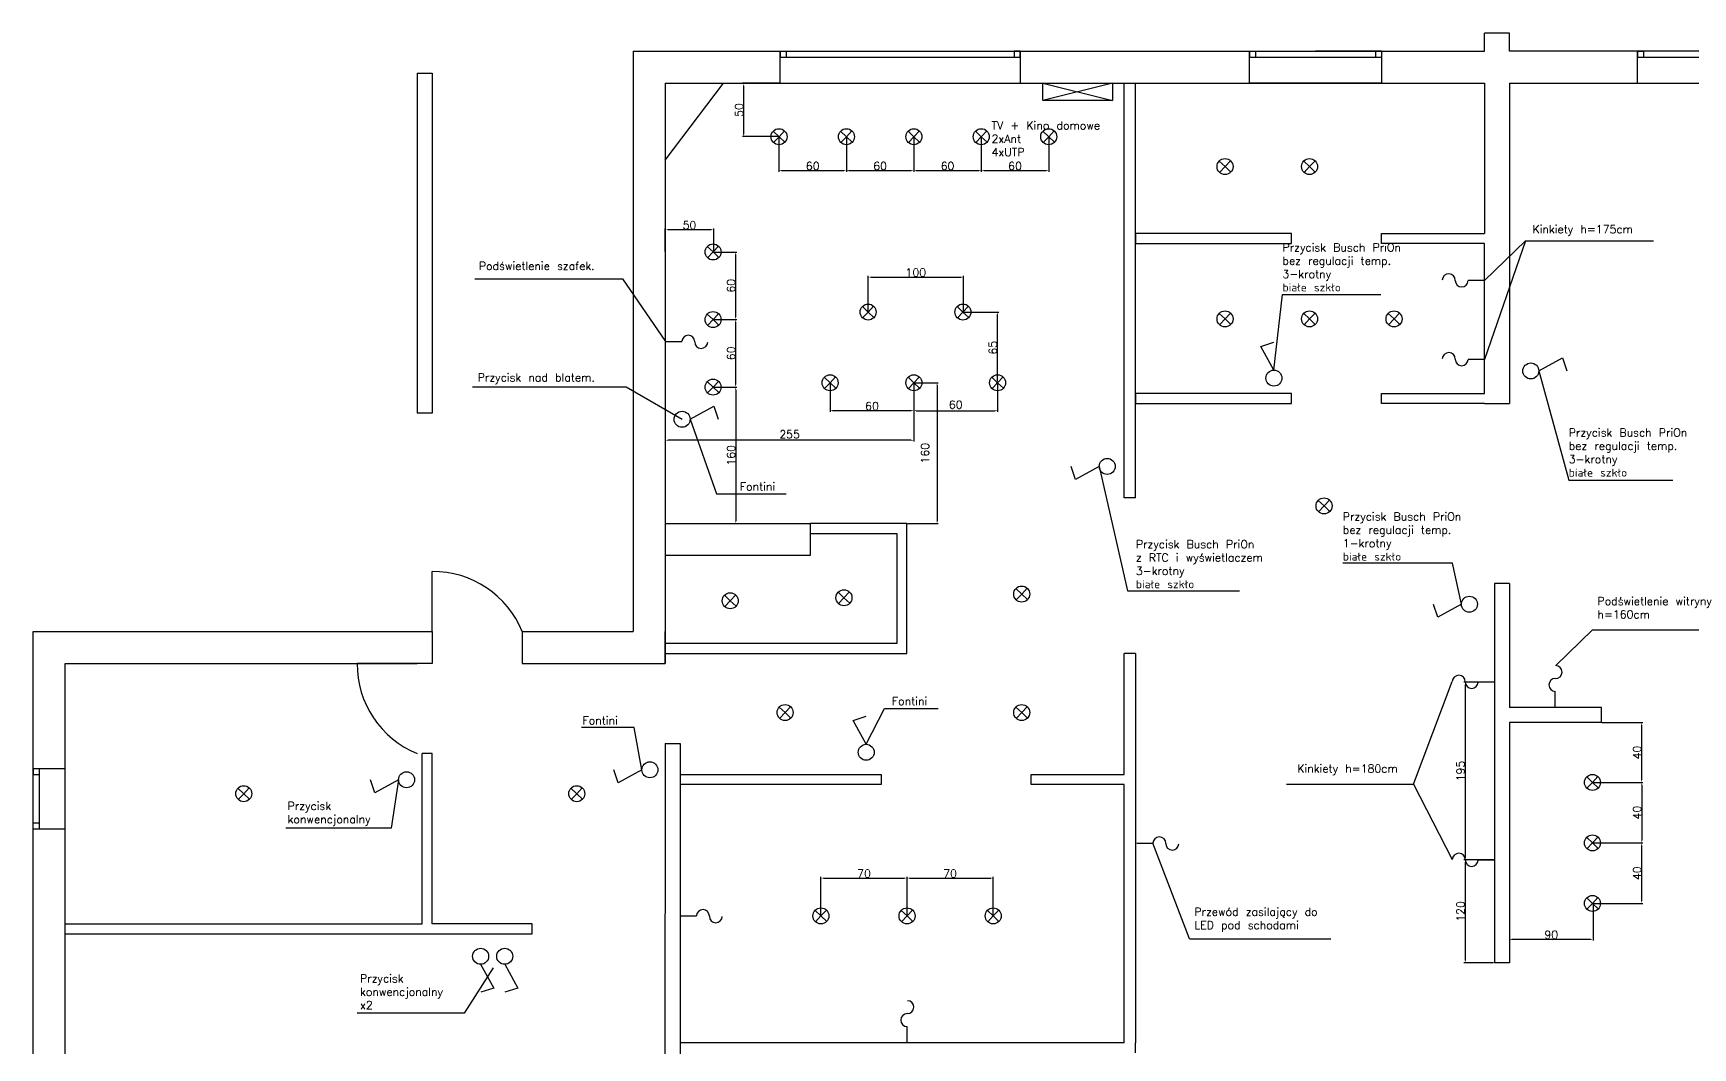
# Model space of a CAD drawing. Header units: millimetres. Extents: x -1884 to 615, y 1823 to 3489.
# Drawn here: x -1884 to -225, y 2475 to 3489 of the extents above; entities that cross this region are included whole.
import ezdxf

# ---------------------------------------------------------------- set-up
doc = ezdxf.new("R2010")
doc.units = ezdxf.units.MM
for name, color, linetype in [('Opisy przyciskow', 84, 'Continuous'), ('Oświetlenie', 7, 'Continuous'), ('TV_Audio', 7, 'Continuous')]:
    doc.layers.add(name, color=color, linetype=linetype)
doc.styles.get("Standard").update_dxf_attribs({"font": 'txt.shx'})
doc.dimstyles.new('ISO-25', dxfattribs={"dimtxt": 2.5, "dimasz": 2.5, "dimexe": 1.25, "dimexo": 0.625, "dimtad": 1, "dimtxsty": 'Standard', "dimcen": 2.5, "dimadec": 0, "dimazin": 0, "dimtfac": 1, "dimtmove": 0, "dimatfit": 3, "dimfxl": 1, "dimarcsym": 0})

# ---------------------------------------------------------------- blocks, each defined once
blk = doc.blocks.new('*D1')
at = {"layer": 'Oświetlenie', "color": 0, "lineweight": -2}
for p, q in [((-1252.2, 3138.8), (-1252.2, 3080.7)), ((-1003.7, 3138.8), (-1003.7, 3080.7)), ((-1006.2, 3081.9), (-1249.7, 3081.9))]:
    blk.add_line(p, q, dxfattribs=at)
at = {"layer": 'Oświetlenie', "color": 0}
for points in [[(-1249.7, 3082.3), (-1249.7, 3081.5), (-1252.2, 3081.9)], [(-1006.2, 3082.3), (-1006.2, 3081.5), (-1003.7, 3081.9)]]:
    blk.add_solid(points, dxfattribs=at)
at = {"layer": 'Oświetlenie', "color": 0, "insert": (-1127.9, 3087.9), "char_height": 8, "attachment_point": 5}
blk.add_mtext('255', dxfattribs=at)
blk = doc.blocks.new('*D2')
at = {"layer": 'Oświetlenie', "color": 0, "lineweight": -2}
for p, q in [((-1087.4, 3138.8), (-1087.4, 3110.2)), ((-1003.7, 3138.8), (-1003.7, 3110.2)), ((-1006.2, 3111.5), (-1084.9, 3111.5))]:
    blk.add_line(p, q, dxfattribs=at)
at = {"layer": 'Oświetlenie', "color": 0}
for points in [[(-1084.9, 3111.9), (-1084.9, 3111), (-1087.4, 3111.5)], [(-1006.2, 3111.9), (-1006.2, 3111), (-1003.7, 3111.5)]]:
    blk.add_solid(points, dxfattribs=at)
at = {"layer": 'Oświetlenie', "color": 0, "insert": (-1045.5, 3116.1), "char_height": 8, "attachment_point": 5}
blk.add_mtext('60', dxfattribs=at)
blk = doc.blocks.new('*D3')
at = {"layer": 'Oświetlenie', "color": 0, "lineweight": -2}
for p, q in [((-1003.7, 3138.8), (-1003.7, 3110.2)), ((-919.9, 3138.8), (-919.9, 3110.2)), ((-1001.2, 3111.5), (-922.4, 3111.5))]:
    blk.add_line(p, q, dxfattribs=at)
at = {"layer": 'Oświetlenie', "color": 0}
for points in [[(-1001.2, 3111.9), (-1001.2, 3111), (-1003.7, 3111.5)], [(-922.4, 3111.9), (-922.4, 3111), (-919.9, 3111.5)]]:
    blk.add_solid(points, dxfattribs=at)
at = {"layer": 'Oświetlenie', "color": 0, "insert": (-961.8, 3117.5), "char_height": 8, "attachment_point": 5}
blk.add_mtext('60', dxfattribs=at)
blk = doc.blocks.new('*D4')
at = {"layer": 'Oświetlenie', "color": 0, "lineweight": -2}
for p, q in [((-954, 3210.1), (-918.7, 3210.1)), ((-919.9, 3141.3), (-919.9, 3207.6)), ((-920.6, 3138.8), (-921.2, 3138.8))]:
    blk.add_line(p, q, dxfattribs=at)
at = {"layer": 'Oświetlenie', "color": 0}
for points in [[(-920.4, 3207.6), (-919.5, 3207.6), (-919.9, 3210.1)], [(-920.4, 3141.3), (-919.5, 3141.3), (-919.9, 3138.8)]]:
    blk.add_solid(points, dxfattribs=at)
at = {"layer": 'Oświetlenie', "color": 0, "insert": (-924.6, 3174.4), "char_height": 8, "attachment_point": 5, "rotation": 90}
blk.add_mtext('65', dxfattribs=at)
blk = doc.blocks.new('*D5')
at = {"layer": 'Oświetlenie', "color": 0, "lineweight": -2}
for p, q in [((-1049.3, 3210.7), (-1049.3, 3246.3)), ((-1046.8, 3245), (-956.5, 3245)), ((-954, 3210.7), (-954, 3246.3))]:
    blk.add_line(p, q, dxfattribs=at)
at = {"layer": 'Oświetlenie', "color": 0}
for points in [[(-1046.8, 3245.4), (-1046.8, 3244.6), (-1049.3, 3245)], [(-956.5, 3245.4), (-956.5, 3244.6), (-954, 3245)]]:
    blk.add_solid(points, dxfattribs=at)
at = {"layer": 'Oświetlenie', "color": 0, "insert": (-1001.7, 3249.6), "char_height": 8, "attachment_point": 5}
blk.add_mtext('100', dxfattribs=at)
blk = doc.blocks.new('*D6')
at = {"layer": 'Oświetlenie', "color": 0, "lineweight": -2}
for p, q in [((-1003, 3139.4), (-979.3, 3139.4)), ((-980.5, 3136.9), (-980.5, 3001.2)), ((-1010.1, 2998.7), (-979.3, 2998.7))]:
    blk.add_line(p, q, dxfattribs=at)
at = {"layer": 'Oświetlenie', "color": 0}
for points in [[(-980.9, 3136.9), (-980.1, 3136.9), (-980.5, 3139.4)], [(-980.9, 3001.2), (-980.1, 3001.2), (-980.5, 2998.7)]]:
    blk.add_solid(points, dxfattribs=at)
at = {"layer": 'Oświetlenie', "color": 0, "insert": (-992.5, 3069), "char_height": 8, "attachment_point": 5, "rotation": 90}
blk.add_mtext('160', dxfattribs=at)
blk = doc.blocks.new('*D7')
at = {"layer": 'Oświetlenie', "color": 0, "lineweight": -2}
for p, q in [((-1203.8, 3135), (-1180.6, 3135)), ((-1181.8, 3132.5), (-1181.8, 3001.2)), ((-1203.8, 2998.7), (-1180.6, 2998.7))]:
    blk.add_line(p, q, dxfattribs=at)
at = {"layer": 'Oświetlenie', "color": 0}
for points in [[(-1182.2, 3132.5), (-1181.4, 3132.5), (-1181.8, 3135)], [(-1182.2, 3001.2), (-1181.4, 3001.2), (-1181.8, 2998.7)]]:
    blk.add_solid(points, dxfattribs=at)
at = {"layer": 'Oświetlenie', "color": 0, "insert": (-1186.4, 3066.9), "char_height": 8, "attachment_point": 5, "rotation": 90}
blk.add_mtext('160', dxfattribs=at)
blk = doc.blocks.new('*D8')
at = {"layer": 'Oświetlenie', "color": 0, "lineweight": -2}
for p, q in [((-1203.8, 3202.6), (-1180.6, 3202.6)), ((-1181.8, 3137.5), (-1181.8, 3200.1)), ((-1203.8, 3135), (-1180.6, 3135))]:
    blk.add_line(p, q, dxfattribs=at)
at = {"layer": 'Oświetlenie', "color": 0}
for points in [[(-1182.2, 3200.1), (-1181.4, 3200.1), (-1181.8, 3202.6)], [(-1182.2, 3137.5), (-1181.4, 3137.5), (-1181.8, 3135)]]:
    blk.add_solid(points, dxfattribs=at)
at = {"layer": 'Oświetlenie', "color": 0, "insert": (-1186.4, 3168.8), "char_height": 8, "attachment_point": 5, "rotation": 90}
blk.add_mtext('60', dxfattribs=at)
blk = doc.blocks.new('*D9')
at = {"layer": 'Oświetlenie', "color": 0, "lineweight": -2}
for p, q in [((-1203.8, 3270.1), (-1180.6, 3270.1)), ((-1181.8, 3205.1), (-1181.8, 3267.6)), ((-1203.8, 3202.6), (-1180.6, 3202.6))]:
    blk.add_line(p, q, dxfattribs=at)
at = {"layer": 'Oświetlenie', "color": 0}
for points in [[(-1182.2, 3267.6), (-1181.4, 3267.6), (-1181.8, 3270.1)], [(-1182.2, 3205.1), (-1181.4, 3205.1), (-1181.8, 3202.6)]]:
    blk.add_solid(points, dxfattribs=at)
at = {"layer": 'Oświetlenie', "color": 0, "insert": (-1186.4, 3236.3), "char_height": 8, "attachment_point": 5, "rotation": 90}
blk.add_mtext('60', dxfattribs=at)
blk = doc.blocks.new('*D10')
at = {"layer": 'Oświetlenie', "color": 0, "lineweight": -2}
for p, q in [((-1137.9, 3438.7), (-1175, 3438.7)), ((-1173.8, 3387.9), (-1173.8, 3436.2)), ((-1139.1, 3385.4), (-1175, 3385.4))]:
    blk.add_line(p, q, dxfattribs=at)
at = {"layer": 'Oświetlenie', "color": 0}
for points in [[(-1174.2, 3436.2), (-1173.4, 3436.2), (-1173.8, 3438.7)], [(-1174.2, 3387.9), (-1173.4, 3387.9), (-1173.8, 3385.4)]]:
    blk.add_solid(points, dxfattribs=at)
at = {"layer": 'Oświetlenie', "color": 0, "insert": (-1178.4, 3412), "char_height": 8, "attachment_point": 5, "rotation": 90}
blk.add_mtext('50', dxfattribs=at)
blk = doc.blocks.new('*D11')
at = {"layer": 'Oświetlenie', "color": 0, "lineweight": -2}
for p, q in [((-1138.5, 3384.7), (-1138.5, 3350.2)), ((-1071.1, 3384.7), (-1071.1, 3350.2)), ((-1136, 3351.4), (-1073.6, 3351.4))]:
    blk.add_line(p, q, dxfattribs=at)
at = {"layer": 'Oświetlenie', "color": 0}
for points in [[(-1136, 3351.9), (-1136, 3351), (-1138.5, 3351.4)], [(-1073.6, 3351.9), (-1073.6, 3351), (-1071.1, 3351.4)]]:
    blk.add_solid(points, dxfattribs=at)
at = {"layer": 'Oświetlenie', "color": 0, "insert": (-1104.8, 3356.1), "char_height": 8, "attachment_point": 5}
blk.add_mtext('60', dxfattribs=at)
blk = doc.blocks.new('*D12')
at = {"layer": 'Oświetlenie', "color": 0, "lineweight": -2}
for p, q in [((-1071.1, 3384.7), (-1071.1, 3350.2)), ((-1003.7, 3384.7), (-1003.7, 3350.2)), ((-1068.6, 3351.4), (-1006.2, 3351.4))]:
    blk.add_line(p, q, dxfattribs=at)
at = {"layer": 'Oświetlenie', "color": 0}
for points in [[(-1068.6, 3351.9), (-1068.6, 3351), (-1071.1, 3351.4)], [(-1006.2, 3351.9), (-1006.2, 3351), (-1003.7, 3351.4)]]:
    blk.add_solid(points, dxfattribs=at)
at = {"layer": 'Oświetlenie', "color": 0, "insert": (-1037.4, 3356.1), "char_height": 8, "attachment_point": 5}
blk.add_mtext('60', dxfattribs=at)
blk = doc.blocks.new('*D13')
at = {"layer": 'Oświetlenie', "color": 0, "lineweight": -2}
for p, q in [((-1003.7, 3384.7), (-1003.7, 3350.2)), ((-936.2, 3384.7), (-936.2, 3350.2)), ((-1001.2, 3351.4), (-938.7, 3351.4))]:
    blk.add_line(p, q, dxfattribs=at)
at = {"layer": 'Oświetlenie', "color": 0}
for points in [[(-1001.2, 3351.9), (-1001.2, 3351), (-1003.7, 3351.4)], [(-938.7, 3351.9), (-938.7, 3351), (-936.2, 3351.4)]]:
    blk.add_solid(points, dxfattribs=at)
at = {"layer": 'Oświetlenie', "color": 0, "insert": (-970, 3356.1), "char_height": 8, "attachment_point": 5}
blk.add_mtext('60', dxfattribs=at)
blk = doc.blocks.new('*D14')
at = {"layer": 'Oświetlenie', "color": 0, "lineweight": -2}
for p, q in [((-936.2, 3384.1), (-936.2, 3350.2)), ((-868.8, 3384.7), (-868.8, 3350.2)), ((-933.7, 3351.4), (-871.3, 3351.4))]:
    blk.add_line(p, q, dxfattribs=at)
at = {"layer": 'Oświetlenie', "color": 0}
for points in [[(-933.7, 3351.9), (-933.7, 3351), (-936.2, 3351.4)], [(-871.3, 3351.9), (-871.3, 3351), (-868.8, 3351.4)]]:
    blk.add_solid(points, dxfattribs=at)
at = {"layer": 'Oświetlenie', "color": 0, "insert": (-902.5, 3356.1), "char_height": 8, "attachment_point": 5}
blk.add_mtext('60', dxfattribs=at)
blk = doc.blocks.new('*D15')
at = {"layer": 'Oświetlenie', "color": 0, "lineweight": -2}
for p, q in [((-1252.2, 3270.7), (-1252.2, 3293.6)), ((-1206.3, 3292.3), (-1249.7, 3292.3)), ((-1203.8, 3270.7), (-1203.8, 3293.6))]:
    blk.add_line(p, q, dxfattribs=at)
at = {"layer": 'Oświetlenie', "color": 0}
for points in [[(-1249.7, 3292.7), (-1249.7, 3291.9), (-1252.2, 3292.3)], [(-1206.3, 3292.7), (-1206.3, 3291.9), (-1203.8, 3292.3)]]:
    blk.add_solid(points, dxfattribs=at)
at = {"layer": 'Oświetlenie', "color": 0, "insert": (-1228, 3296.9), "char_height": 8, "attachment_point": 5}
blk.add_mtext('50', dxfattribs=at)
blk = doc.blocks.new('*D19')
at = {"layer": 'Oświetlenie', "color": 0, "lineweight": -2}
for p, q in [((-423.9, 2840.2), (-453.6, 2840.2)), ((-452.3, 2837.7), (-452.3, 2664.9)), ((-423.9, 2662.4), (-453.6, 2662.4))]:
    blk.add_line(p, q, dxfattribs=at)
at = {"layer": 'Oświetlenie', "color": 0}
for points in [[(-452.8, 2837.7), (-451.9, 2837.7), (-452.3, 2840.2)], [(-452.8, 2664.9), (-451.9, 2664.9), (-452.3, 2662.4)]]:
    blk.add_solid(points, dxfattribs=at)
at = {"layer": 'Oświetlenie', "color": 0, "insert": (-457, 2751.3), "char_height": 8, "attachment_point": 5, "rotation": 90}
blk.add_mtext('195', dxfattribs=at)
blk = doc.blocks.new('*D20')
at = {"layer": 'Oświetlenie', "color": 0, "lineweight": -2}
for p, q in [((-424.5, 2662.4), (-453.6, 2662.4)), ((-452.3, 2659.9), (-452.3, 2562.2)), ((-423.9, 2559.7), (-453.6, 2559.7))]:
    blk.add_line(p, q, dxfattribs=at)
at = {"layer": 'Oświetlenie', "color": 0}
for points in [[(-452.8, 2659.9), (-451.9, 2659.9), (-452.3, 2662.4)], [(-452.8, 2562.2), (-451.9, 2562.2), (-452.3, 2559.7)]]:
    blk.add_solid(points, dxfattribs=at)
at = {"layer": 'Oświetlenie', "color": 0, "insert": (-457, 2611), "char_height": 8, "attachment_point": 5, "rotation": 90}
blk.add_mtext('120', dxfattribs=at)
blk = doc.blocks.new('*D21')
at = {"layer": 'Oświetlenie', "color": 0, "lineweight": -2}
for p, q in [((-315.6, 2799.7), (-274.6, 2799.7)), ((-275.8, 2742.4), (-275.8, 2797.2)), ((-324.5, 2739.9), (-274.6, 2739.9))]:
    blk.add_line(p, q, dxfattribs=at)
at = {"layer": 'Oświetlenie', "color": 0}
for points in [[(-276.3, 2797.2), (-275.4, 2797.2), (-275.8, 2799.7)], [(-276.3, 2742.4), (-275.4, 2742.4), (-275.8, 2739.9)]]:
    blk.add_solid(points, dxfattribs=at)
at = {"layer": 'Oświetlenie', "color": 0, "insert": (-280.5, 2769.8), "char_height": 8, "attachment_point": 5, "rotation": 90}
blk.add_mtext('40', dxfattribs=at)
blk = doc.blocks.new('*D22')
at = {"layer": 'Oświetlenie', "color": 0, "lineweight": -2}
for p, q in [((-324.5, 2739.9), (-274.6, 2739.9)), ((-275.8, 2737.4), (-275.8, 2682)), ((-324.5, 2679.5), (-274.6, 2679.5))]:
    blk.add_line(p, q, dxfattribs=at)
at = {"layer": 'Oświetlenie', "color": 0}
for points in [[(-276.3, 2737.4), (-275.4, 2737.4), (-275.8, 2739.9)], [(-276.3, 2682), (-275.4, 2682), (-275.8, 2679.5)]]:
    blk.add_solid(points, dxfattribs=at)
at = {"layer": 'Oświetlenie', "color": 0, "insert": (-280.5, 2709.7), "char_height": 8, "attachment_point": 5, "rotation": 90}
blk.add_mtext('40', dxfattribs=at)
blk = doc.blocks.new('*D23')
at = {"layer": 'Oświetlenie', "color": 0, "lineweight": -2}
for p, q in [((-323.8, 2679.5), (-274.6, 2679.5)), ((-275.8, 2621.5), (-275.8, 2677)), ((-324.5, 2619), (-274.6, 2619))]:
    blk.add_line(p, q, dxfattribs=at)
at = {"layer": 'Oświetlenie', "color": 0}
for points in [[(-276.3, 2677), (-275.4, 2677), (-275.8, 2679.5)], [(-276.3, 2621.5), (-275.4, 2621.5), (-275.8, 2619)]]:
    blk.add_solid(points, dxfattribs=at)
at = {"layer": 'Oświetlenie', "color": 0, "insert": (-280.5, 2649.2), "char_height": 8, "attachment_point": 5, "rotation": 90}
blk.add_mtext('40', dxfattribs=at)
blk = doc.blocks.new('*D24')
at = {"layer": 'Oświetlenie', "color": 0, "lineweight": -2}
for p, q in [((-408.2, 2618.4), (-408.2, 2581.8)), ((-324.5, 2618.4), (-324.5, 2581.8)), ((-327, 2583.1), (-405.7, 2583.1))]:
    blk.add_line(p, q, dxfattribs=at)
at = {"layer": 'Oświetlenie', "color": 0}
for points in [[(-405.7, 2583.5), (-405.7, 2582.7), (-408.2, 2583.1)], [(-327, 2583.5), (-327, 2582.7), (-324.5, 2583.1)]]:
    blk.add_solid(points, dxfattribs=at)
at = {"layer": 'Oświetlenie', "color": 0, "insert": (-366.3, 2587.7), "char_height": 8, "attachment_point": 5}
blk.add_mtext('90', dxfattribs=at)
blk = doc.blocks.new('*D33')
at = {"layer": 'Oświetlenie', "color": 0, "lineweight": -2}
for p, q in [((-1096.6, 2607.1), (-1096.6, 2645.6)), ((-1094.1, 2644.3), (-1013, 2644.3)), ((-1010.5, 2607.1), (-1010.5, 2645.6))]:
    blk.add_line(p, q, dxfattribs=at)
at = {"layer": 'Oświetlenie', "color": 0}
for points in [[(-1094.1, 2644.7), (-1094.1, 2643.9), (-1096.6, 2644.3)], [(-1013, 2644.7), (-1013, 2643.9), (-1010.5, 2644.3)]]:
    blk.add_solid(points, dxfattribs=at)
at = {"layer": 'Oświetlenie', "color": 0, "insert": (-1053.5, 2648.9), "char_height": 8, "attachment_point": 5}
blk.add_mtext('70', dxfattribs=at)
blk = doc.blocks.new('*D34')
at = {"layer": 'Oświetlenie', "color": 0, "lineweight": -2}
for p, q in [((-1010.5, 2607.1), (-1010.5, 2645.6)), ((-1008, 2644.3), (-926.8, 2644.3)), ((-924.3, 2607.1), (-924.3, 2645.6))]:
    blk.add_line(p, q, dxfattribs=at)
at = {"layer": 'Oświetlenie', "color": 0}
for points in [[(-1008, 2644.7), (-1008, 2643.9), (-1010.5, 2644.3)], [(-926.8, 2644.7), (-926.8, 2643.9), (-924.3, 2644.3)]]:
    blk.add_solid(points, dxfattribs=at)
at = {"layer": 'Oświetlenie', "color": 0, "insert": (-967.4, 2648.9), "char_height": 8, "attachment_point": 5}
blk.add_mtext('70', dxfattribs=at)

msp = doc.modelspace()

# ---------------------------------------------------------------- linework, layer by layer
for p, q in [((-408.23, 3488.789), (-433.23, 3488.789)), ((-433.23, 3470.691), (-433.23, 3488.789)), ((-408.23, 3470.691), (-408.23, 3488.789)), ((-1284.23, 3470.691), (-1284.23, 2890.691)), ((-1284.23, 3470.691), (-433.23, 3470.691)), ((-1137.23, 3438.691), (-1137.23, 3470.691)), ((-1137.23, 3470.691), (-897.23, 3470.691)), ((-1137.23, 3470.691), (-1137.23, 3464.691)), ((-1137.23, 3470.691), (-1131.23, 3470.691)), ((-1131.23, 3470.691), (-1131.23, 3464.691)), ((-897.23, 3470.691), (-903.23, 3470.691)), ((-903.23, 3470.691), (-903.23, 3464.691)), ((-897.23, 3470.691), (-897.23, 3438.691)), ((-897.23, 3464.691), (-897.23, 3470.691)), ((-668.052, 3438.691), (-668.052, 3470.691)), ((-668.052, 3470.691), (-668.052, 3464.691)), ((-668.052, 3470.691), (-662.052, 3470.691)), ((-662.052, 3470.691), (-662.052, 3464.691)), ((-536.052, 3470.691), (-602.052, 3470.691)), ((-536.052, 3470.691), (-542.052, 3470.691)), ((-542.052, 3470.691), (-542.052, 3464.691)), ((-536.052, 3470.691), (-536.052, 3438.691)), ((78.77, 3470.691), (-408.23, 3470.691)), ((-280.23, 3438.691), (-280.23, 3470.691)), ((-280.23, 3470.691), (-280.23, 3464.691)), ((-280.23, 3470.691), (-274.23, 3470.691)), ((-274.23, 3470.691), (-274.23, 3464.691)), ((-1137.23, 3464.691), (-897.23, 3464.691)), ((-668.052, 3464.691), (-536.052, 3464.691)), ((-280.23, 3464.691), (-96.23, 3464.691)), ((-1500.23, 3448.848), (-1500.23, 3108.848)), ((-1500.23, 3448.848), (-1485.23, 3448.848)), ((-1485.23, 3448.848), (-1485.23, 3108.848)), ((-1252.23, 3438.691), (-1252.23, 2858.691)), ((-1252.23, 3438.691), (-433.23, 3438.691)), ((-1252.23, 3361.922), (-1194.056, 3438.691)), ((-793.473, 3024.43), (-793.473, 3438.691)), ((-782.052, 3024.43), (-782.052, 3438.691)), ((-536.052, 3438.691), (-668.052, 3438.691)), ((-433.23, 3438.691), (-433.23, 3288.691)), ((-408.23, 3438.691), (-408.23, 3118.691)), ((-408.23, 3438.691), (46.77, 3438.691)), ((-626.052, 3288.691), (-782.052, 3288.691)), ((-782.052, 3288.691), (-782.052, 3278.691)), ((-626.052, 3278.691), (-626.052, 3288.691)), ((-536.052, 3288.691), (-433.23, 3288.691)), ((-536.052, 3278.691), (-536.052, 3288.691)), ((-782.052, 3278.691), (-626.052, 3278.691)), ((-433.23, 3278.691), (-536.052, 3278.691)), ((-433.23, 3128.691), (-433.23, 3278.691)), ((-626.052, 3128.691), (-782.052, 3128.691)), ((-782.052, 3128.691), (-782.052, 3118.691)), ((-626.052, 3118.691), (-626.052, 3128.691)), ((-536.052, 3118.691), (-536.052, 3128.691)), ((-536.052, 3128.691), (-433.23, 3128.691)), ((-1485.23, 3108.848), (-1500.23, 3108.848)), ((-782.052, 3118.691), (-626.052, 3118.691)), ((-433.23, 3118.691), (-536.052, 3118.691)), ((-433.23, 3118.691), (-408.23, 3118.691)), ((-782.052, 3024.43), (-793.473, 3024.43)), ((-1252.23, 2998.691), (-1107.23, 2998.691)), ((-1107.23, 2998.691), (-1107.23, 2966.691)), ((-1010.758, 2998.691), (-1107.23, 2998.691)), ((-1107.23, 2998.691), (-1107.23, 2988.691)), ((-1107.23, 2988.691), (-1020.758, 2988.691)), ((-1020.758, 2988.691), (-1020.758, 2878.691)), ((-1010.758, 2868.691), (-1010.758, 2998.691)), ((-1107.23, 2966.691), (-1252.23, 2966.691)), ((-1485.23, 2890.691), (-1485.23, 2950.797)), ((-408.23, 2938.691), (-423.23, 2938.691)), ((-423.23, 2938.691), (-423.23, 2559.691)), ((-408.23, 2938.691), (-408.23, 2814.691)), ((-1884.23, 1927.691), (-1884.23, 2890.691)), ((-1884.23, 2890.691), (-1485.23, 2890.691)), ((-1485.23, 2890.691), (-1485.23, 2858.691)), ((-1395.23, 2890.691), (-1284.23, 2890.691)), ((-1395.23, 2890.691), (-1395.23, 2858.691)), ((-1252.23, 2858.691), (-1252.23, 2890.691)), ((-1020.758, 2878.691), (-1252.23, 2878.691)), ((-1852.23, 1959.691), (-1852.23, 2858.691)), ((-1852.23, 2858.691), (-1500.23, 2858.691)), ((-1852.23, 2858.691), (-1852.23, 2858.691)), ((-1500.23, 2858.691), (-1560.336, 2858.691)), ((-1485.23, 2858.691), (-1500.23, 2858.691)), ((-1395.23, 2858.691), (-1252.23, 2858.691)), ((-1252.23, 2868.691), (-1010.758, 2868.691)), ((-782.052, 2868.691), (-793.473, 2868.691)), ((-793.473, 2747.748), (-793.473, 2868.691)), ((-782.052, 2868.691), (-782.052, 2479.691)), ((-316.23, 2814.691), (-408.23, 2814.691)), ((-316.23, 2799.691), (-316.23, 2814.691)), ((-316.23, 2799.691), (-408.23, 2799.691)), ((-408.23, 2799.691), (-408.23, 2799.691)), ((-408.23, 2799.691), (-408.23, 2799.691)), ((-408.23, 2799.691), (-408.23, 2799.691)), ((-408.23, 2799.691), (-408.23, 2559.691)), ((-1252.23, 2778.691), (-1253.23, 2139.691)), ((-1252.23, 2778.691), (-1237.23, 2778.691)), ((-1237.23, 2778.691), (-1237.23, 2139.691)), ((-1237.23, 2778.691), (-1237.23, 2778.691)), ((-1495.23, 2598.691), (-1495.23, 2768.691)), ((-1485.23, 2768.691), (-1495.23, 2768.691)), ((-1485.23, 2598.691), (-1485.23, 2768.691)), ((-1884.23, 2753.691), (-1852.23, 2753.691)), ((-1884.23, 2753.691), (-1878.23, 2753.691)), ((-1884.23, 2753.691), (-1884.23, 2747.691)), ((-1884.23, 2747.691), (-1878.23, 2747.691)), ((-1878.23, 2753.691), (-1878.23, 2693.691)), ((-1237.23, 2747.748), (-1036.293, 2747.748)), ((-1036.293, 2747.748), (-1036.293, 2737.748)), ((-886.293, 2747.748), (-793.473, 2747.748)), ((-886.293, 2737.748), (-886.293, 2747.748)), ((-782.052, 2747.748), (-782.052, 2737.748)), ((-1036.293, 2737.748), (-1237.23, 2737.748)), ((-793.473, 2737.748), (-886.293, 2737.748)), ((-793.473, 2479.691), (-793.473, 2737.748)), ((-1884.23, 2693.691), (-1884.23, 2699.691)), ((-1884.23, 2699.691), (-1878.23, 2699.691)), ((-1884.23, 2693.691), (-1852.23, 2693.691)), ((-1852.23, 2588.691), (-1852.23, 2598.691)), ((-1852.23, 2598.691), (-1495.23, 2598.691)), ((-1385.23, 2598.691), (-1485.23, 2598.691)), ((-1385.23, 2588.691), (-1385.23, 2598.691)), ((-1852.23, 2588.691), (-1495.23, 2588.691)), ((-1495.23, 2588.691), (-1385.23, 2588.691)), ((-408.23, 2559.691), (-423.23, 2559.691)), ((-793.473, 2479.691), (-1237.23, 2479.691)), ((-782.052, 2469.691), (-782.052, 2479.691))]:
    msp.add_line(p, q)
for centre, start, end in [((-1484.819, 2853.978), 22.283758, 90.243501), ((-1463.517, 2858.28), 179.756499, 247.716242)]:
    msp.add_arc(centre, 96.819, start, end)
at = {"layer": 'Opisy przyciskow'}
for p, q in [((-643.617, 3152.035), (-635.049, 3227.635)), ((-635.049, 3227.635), (-536.814, 3227.635)), ((-378.749, 3151.186), (-348.815, 3042.094)), ((-1227.414, 3102.864), (-1200.88, 3028.345)), ((-818.343, 3055.835), (-789.99, 2931.276)), ((-348.815, 3042.094), (-244.9, 3042.094)), ((-1200.88, 3028.345), (-1131.444, 3028.345)), ((-465.12, 2959.041), (-574.736, 2959.041)), ((-456.184, 2918.044), (-465.12, 2959.041)), ((-789.99, 2931.276), (-677.935, 2931.276)), ((-1051.315, 2778.015), (-1033.09, 2813.973)), ((-1033.09, 2813.973), (-979.261, 2813.973)), ((-1283.333, 2794.786), (-1335.97, 2794.786)), ((-1275.562, 2752.538), (-1283.333, 2794.786)), ((-1518.923, 2742.579), (-1526.407, 2694.134)), ((-1526.407, 2694.134), (-1631.488, 2694.134)), ((-1424.359, 2554.45), (-1453.231, 2509.393)), ((-1453.231, 2509.393), (-1560.176, 2509.393))]:
    msp.add_line(p, q, dxfattribs=at)
at = {"layer": 'Oświetlenie'}
for p, q in [((-1144.292, 3390.862), (-1138.486, 3385.362)), ((-1143.986, 3379.557), (-1138.486, 3385.362)), ((-1132.986, 3391.168), (-1138.486, 3385.362)), ((-1138.486, 3385.362), (-1138.486, 3385.362)), ((-1138.486, 3385.362), (-1138.486, 3385.362)), ((-1138.486, 3385.362), (-1138.486, 3385.362)), ((-1138.486, 3385.362), (-1138.486, 3385.362)), ((-1138.486, 3385.362), (-1138.486, 3385.362)), ((-1132.681, 3379.863), (-1138.486, 3385.362)), ((-1076.879, 3390.862), (-1071.074, 3385.362)), ((-1076.574, 3379.557), (-1071.074, 3385.362)), ((-1065.574, 3391.168), (-1071.074, 3385.362)), ((-1071.074, 3385.362), (-1071.074, 3385.362)), ((-1071.074, 3385.362), (-1071.074, 3385.362)), ((-1071.074, 3385.362), (-1071.074, 3385.362)), ((-1071.074, 3385.362), (-1071.074, 3385.362)), ((-1071.074, 3385.362), (-1071.074, 3385.362)), ((-1065.268, 3379.863), (-1071.074, 3385.362)), ((-1009.467, 3390.862), (-1003.661, 3385.362)), ((-1009.161, 3379.557), (-1003.661, 3385.362)), ((-998.161, 3391.168), (-1003.661, 3385.362)), ((-1003.661, 3385.362), (-1003.661, 3385.362)), ((-1003.661, 3385.362), (-1003.661, 3385.362)), ((-1003.661, 3385.362), (-1003.661, 3385.362)), ((-1003.661, 3385.362), (-1003.661, 3385.362)), ((-1003.661, 3385.362), (-1003.661, 3385.362)), ((-997.855, 3379.863), (-1003.661, 3385.362)), ((-942.054, 3390.862), (-936.248, 3385.362)), ((-941.748, 3379.557), (-936.248, 3385.362)), ((-930.749, 3391.168), (-936.248, 3385.362)), ((-936.248, 3385.362), (-936.248, 3385.362)), ((-936.248, 3385.362), (-936.248, 3385.362)), ((-936.248, 3385.362), (-936.248, 3385.362)), ((-936.248, 3385.362), (-936.248, 3385.362)), ((-936.248, 3385.362), (-936.248, 3385.362)), ((-930.443, 3379.863), (-936.248, 3385.362)), ((-874.641, 3390.862), (-868.836, 3385.362)), ((-874.336, 3379.557), (-868.836, 3385.362)), ((-863.336, 3391.168), (-868.836, 3385.362)), ((-868.836, 3385.362), (-868.836, 3385.362)), ((-868.836, 3385.362), (-868.836, 3385.362)), ((-868.836, 3385.362), (-868.836, 3385.362)), ((-868.836, 3385.362), (-868.836, 3385.362)), ((-868.836, 3385.362), (-868.836, 3385.362)), ((-863.03, 3379.863), (-868.836, 3385.362)), ((-698.343, 3361.006), (-692.537, 3355.506)), ((-698.037, 3349.701), (-692.537, 3355.506)), ((-687.038, 3361.312), (-692.537, 3355.506)), ((-692.537, 3355.506), (-692.537, 3355.506)), ((-692.537, 3355.506), (-692.537, 3355.506)), ((-692.537, 3355.506), (-692.537, 3355.506)), ((-692.537, 3355.506), (-692.537, 3355.506)), ((-692.537, 3355.506), (-692.537, 3355.506)), ((-686.732, 3350.006), (-692.537, 3355.506)), ((-613.845, 3361.006), (-608.039, 3355.506)), ((-613.539, 3349.701), (-608.039, 3355.506)), ((-602.539, 3361.312), (-608.039, 3355.506)), ((-608.039, 3355.506), (-608.039, 3355.506)), ((-608.039, 3355.506), (-608.039, 3355.506)), ((-608.039, 3355.506), (-608.039, 3355.506)), ((-608.039, 3355.506), (-608.039, 3355.506)), ((-608.039, 3355.506), (-608.039, 3355.506)), ((-602.233, 3350.006), (-608.039, 3355.506)), ((-1210.255, 3275.607), (-1204.45, 3270.107)), ((-1209.949, 3264.301), (-1204.45, 3270.107)), ((-1198.95, 3275.913), (-1204.45, 3270.107)), ((-1204.45, 3270.107), (-1204.45, 3270.107)), ((-1204.45, 3270.107), (-1204.45, 3270.107)), ((-1204.45, 3270.107), (-1204.45, 3270.107)), ((-1204.45, 3270.107), (-1204.45, 3270.107)), ((-1204.45, 3270.107), (-1204.45, 3270.107)), ((-1198.644, 3264.607), (-1204.45, 3270.107)), ((-392.033, 3281.414), (-433.23, 3241.449)), ((-392.033, 3281.414), (-433.23, 3162.75)), ((-392.033, 3281.414), (-264.104, 3281.414)), ((-1442.62, 3243.221), (-1294.941, 3243.221)), ((-1294.941, 3243.221), (-1251.849, 3180.554)), ((-433.23, 3241.449), (-449.391, 3241.449)), ((-1210.255, 3208.059), (-1204.45, 3202.56)), ((-1198.95, 3208.365), (-1204.45, 3202.56)), ((-1055.153, 3215.603), (-1049.347, 3210.103)), ((-1054.847, 3204.297), (-1049.347, 3210.103)), ((-1043.847, 3215.909), (-1049.347, 3210.103)), ((-1049.347, 3210.103), (-1049.347, 3210.103)), ((-1049.347, 3210.103), (-1049.347, 3210.103)), ((-1049.347, 3210.103), (-1049.347, 3210.103)), ((-1049.347, 3210.103), (-1049.347, 3210.103)), ((-1049.347, 3210.103), (-1049.347, 3210.103)), ((-1043.541, 3204.603), (-1049.347, 3210.103)), ((-960.419, 3215.603), (-954.613, 3210.103)), ((-960.113, 3204.297), (-954.613, 3210.103)), ((-949.113, 3215.909), (-954.613, 3210.103)), ((-954.613, 3210.103), (-954.613, 3210.103)), ((-954.613, 3210.103), (-954.613, 3210.103)), ((-954.613, 3210.103), (-954.613, 3210.103)), ((-954.613, 3210.103), (-954.613, 3210.103)), ((-954.613, 3210.103), (-954.613, 3210.103)), ((-948.808, 3204.603), (-954.613, 3210.103)), ((-698.343, 3208.719), (-692.537, 3203.219)), ((-698.037, 3197.413), (-692.537, 3203.219)), ((-687.038, 3209.025), (-692.537, 3203.219)), ((-692.537, 3203.219), (-692.537, 3203.219)), ((-692.537, 3203.219), (-692.537, 3203.219)), ((-692.537, 3203.219), (-692.537, 3203.219)), ((-692.537, 3203.219), (-692.537, 3203.219)), ((-692.537, 3203.219), (-692.537, 3203.219)), ((-686.732, 3197.719), (-692.537, 3203.219)), ((-613.845, 3208.719), (-608.039, 3203.219)), ((-613.539, 3197.413), (-608.039, 3203.219)), ((-602.539, 3209.025), (-608.039, 3203.219)), ((-608.039, 3203.219), (-608.039, 3203.219)), ((-608.039, 3203.219), (-608.039, 3203.219)), ((-608.039, 3203.219), (-608.039, 3203.219)), ((-608.039, 3203.219), (-608.039, 3203.219)), ((-608.039, 3203.219), (-608.039, 3203.219)), ((-602.233, 3197.719), (-608.039, 3203.219)), ((-529.346, 3208.719), (-523.541, 3203.219)), ((-529.041, 3197.413), (-523.541, 3203.219)), ((-518.041, 3209.025), (-523.541, 3203.219)), ((-523.541, 3203.219), (-523.541, 3203.219)), ((-523.541, 3203.219), (-523.541, 3203.219)), ((-523.541, 3203.219), (-523.541, 3203.219)), ((-523.541, 3203.219), (-523.541, 3203.219)), ((-523.541, 3203.219), (-523.541, 3203.219)), ((-517.735, 3197.719), (-523.541, 3203.219)), ((-1209.949, 3196.754), (-1204.45, 3202.56)), ((-1204.45, 3202.56), (-1204.45, 3202.56)), ((-1204.45, 3202.56), (-1204.45, 3202.56)), ((-1204.45, 3202.56), (-1204.45, 3202.56)), ((-1204.45, 3202.56), (-1204.45, 3202.56)), ((-1204.45, 3202.56), (-1204.45, 3202.56)), ((-1198.644, 3197.06), (-1204.45, 3202.56)), ((-1251.849, 3180.554), (-1235.688, 3180.554)), ((-656.669, 3175.729), (-643.726, 3180.044)), ((-643.617, 3152.035), (-656.669, 3175.729)), ((-433.23, 3162.75), (-449.391, 3162.75)), ((-378.749, 3151.186), (-355.056, 3164.237)), ((-355.056, 3164.237), (-350.74, 3151.294)), ((-1210.255, 3140.512), (-1204.45, 3135.012)), ((-1198.95, 3140.818), (-1204.45, 3135.012)), ((-1093.185, 3144.905), (-1087.38, 3139.405)), ((-1092.88, 3133.599), (-1087.38, 3139.405)), ((-1081.88, 3145.211), (-1087.38, 3139.405)), ((-1087.38, 3139.405), (-1087.38, 3139.405)), ((-1087.38, 3139.405), (-1087.38, 3139.405)), ((-1087.38, 3139.405), (-1087.38, 3139.405)), ((-1087.38, 3139.405), (-1087.38, 3139.405)), ((-1087.38, 3139.405), (-1087.38, 3139.405)), ((-1081.574, 3133.905), (-1087.38, 3139.405)), ((-1009.467, 3144.905), (-1003.661, 3139.405)), ((-1009.161, 3133.599), (-1003.661, 3139.405)), ((-998.161, 3145.211), (-1003.661, 3139.405)), ((-1003.661, 3139.405), (-1003.661, 3139.405)), ((-1003.661, 3139.405), (-1003.661, 3139.405)), ((-1003.661, 3139.405), (-1003.661, 3139.405)), ((-1003.661, 3139.405), (-1003.661, 3139.405)), ((-1003.661, 3139.405), (-1003.661, 3139.405)), ((-997.855, 3133.905), (-1003.661, 3139.405)), ((-925.748, 3144.905), (-919.942, 3139.405)), ((-925.442, 3133.599), (-919.942, 3139.405)), ((-914.443, 3145.211), (-919.942, 3139.405)), ((-919.942, 3139.405), (-919.942, 3139.405)), ((-919.942, 3139.405), (-919.942, 3139.405)), ((-919.942, 3139.405), (-919.942, 3139.405)), ((-919.942, 3139.405), (-919.942, 3139.405)), ((-919.942, 3139.405), (-919.942, 3139.405)), ((-914.137, 3133.905), (-919.942, 3139.405)), ((-1444.914, 3135.309), (-1291.38, 3135.309)), ((-1291.38, 3135.309), (-1235.412, 3102.864)), ((-1209.949, 3129.206), (-1204.45, 3135.012)), ((-1204.45, 3135.012), (-1204.45, 3135.012)), ((-1204.45, 3135.012), (-1204.45, 3135.012)), ((-1204.45, 3135.012), (-1204.45, 3135.012)), ((-1204.45, 3135.012), (-1204.45, 3135.012)), ((-1204.45, 3135.012), (-1204.45, 3135.012)), ((-1198.644, 3129.512), (-1204.45, 3135.012)), ((-1227.414, 3102.864), (-1203.721, 3115.916)), ((-1203.721, 3115.916), (-1199.405, 3102.973)), ((-842.037, 3042.783), (-846.352, 3055.726)), ((-818.343, 3055.835), (-842.037, 3042.783)), ((-599.339, 3021.812), (-593.534, 3016.312)), ((-588.034, 3022.118), (-593.534, 3016.312)), ((-599.034, 3010.506), (-593.534, 3016.312)), ((-593.534, 3016.312), (-593.534, 3016.312)), ((-593.534, 3016.312), (-593.534, 3016.312)), ((-593.534, 3016.312), (-593.534, 3016.312)), ((-593.534, 3016.312), (-593.534, 3016.312)), ((-593.534, 3016.312), (-593.534, 3016.312)), ((-587.728, 3010.812), (-593.534, 3016.312)), ((-1193.088, 2926.968), (-1187.282, 2921.468)), ((-1192.782, 2915.662), (-1187.282, 2921.468)), ((-1181.782, 2927.274), (-1187.282, 2921.468)), ((-1187.282, 2921.468), (-1187.282, 2921.468)), ((-1187.282, 2921.468), (-1187.282, 2921.468)), ((-1187.282, 2921.468), (-1187.282, 2921.468)), ((-1187.282, 2921.468), (-1187.282, 2921.468)), ((-1187.282, 2921.468), (-1187.282, 2921.468)), ((-1181.477, 2915.968), (-1187.282, 2921.468)), ((-1079.338, 2930.014), (-1073.532, 2924.514)), ((-1079.032, 2918.708), (-1073.532, 2924.514)), ((-1068.032, 2930.32), (-1073.532, 2924.514)), ((-1073.532, 2924.514), (-1073.532, 2924.514)), ((-1073.532, 2924.514), (-1073.532, 2924.514)), ((-1073.532, 2924.514), (-1073.532, 2924.514)), ((-1073.532, 2924.514), (-1073.532, 2924.514)), ((-1073.532, 2924.514), (-1073.532, 2924.514)), ((-1067.726, 2919.014), (-1073.532, 2924.514)), ((-901.628, 2933.732), (-895.823, 2928.232)), ((-901.322, 2922.426), (-895.823, 2928.232)), ((-890.323, 2934.038), (-895.823, 2928.232)), ((-895.823, 2928.232), (-895.823, 2928.232)), ((-895.823, 2928.232), (-895.823, 2928.232)), ((-895.823, 2928.232), (-895.823, 2928.232)), ((-895.823, 2928.232), (-895.823, 2928.232)), ((-895.823, 2928.232), (-895.823, 2928.232)), ((-890.017, 2922.732), (-895.823, 2928.232)), ((-479.878, 2904.992), (-484.193, 2917.935)), ((-456.184, 2918.044), (-479.878, 2904.992)), ((-325.046, 2892.342), (-361.873, 2856.76)), ((-325.046, 2892.342), (-164.306, 2892.342)), ((-504.05, 2738.24), (-465.299, 2840.741)), ((-423.23, 2840.245), (-439.391, 2840.245)), ((-362.37, 2814.691), (-362.37, 2830.852)), ((-1138.244, 2815.279), (-1132.438, 2809.779)), ((-1137.938, 2803.974), (-1132.438, 2809.779)), ((-1126.938, 2815.585), (-1132.438, 2809.779)), ((-1132.438, 2809.779), (-1132.438, 2809.779)), ((-1132.438, 2809.779), (-1132.438, 2809.779)), ((-1132.438, 2809.779), (-1132.438, 2809.779)), ((-1132.438, 2809.779), (-1132.438, 2809.779)), ((-1132.438, 2809.779), (-1132.438, 2809.779)), ((-1126.633, 2804.28), (-1132.438, 2809.779)), ((-1064.367, 2801.709), (-1051.423, 2806.024)), ((-901.628, 2815.279), (-895.823, 2809.779)), ((-901.322, 2803.974), (-895.823, 2809.779)), ((-890.323, 2815.585), (-895.823, 2809.779)), ((-895.823, 2809.779), (-895.823, 2809.779)), ((-895.823, 2809.779), (-895.823, 2809.779)), ((-895.823, 2809.779), (-895.823, 2809.779)), ((-895.823, 2809.779), (-895.823, 2809.779)), ((-895.823, 2809.779), (-895.823, 2809.779)), ((-890.017, 2804.28), (-895.823, 2809.779)), ((-1051.315, 2778.015), (-1064.367, 2801.709)), ((-1542.617, 2729.527), (-1546.933, 2742.47)), ((-1518.923, 2742.579), (-1542.617, 2729.527)), ((-1299.255, 2739.486), (-1303.571, 2752.43)), ((-1275.562, 2752.538), (-1299.255, 2739.486)), ((-631.174, 2738.24), (-504.05, 2738.24)), ((-504.05, 2738.24), (-465.299, 2662.849)), ((-330.897, 2745.399), (-325.091, 2739.899)), ((-330.591, 2734.093), (-325.091, 2739.899)), ((-319.591, 2745.704), (-325.091, 2739.899)), ((-325.091, 2739.899), (-325.091, 2739.899)), ((-325.091, 2739.899), (-325.091, 2739.899)), ((-325.091, 2739.899), (-325.091, 2739.899)), ((-325.091, 2739.899), (-325.091, 2739.899)), ((-325.091, 2739.899), (-325.091, 2739.899)), ((-319.286, 2734.399), (-325.091, 2739.899)), ((-1679.536, 2734.191), (-1673.73, 2728.691)), ((-1679.23, 2722.886), (-1673.73, 2728.691)), ((-1668.231, 2734.497), (-1673.73, 2728.691)), ((-1673.73, 2728.691), (-1673.73, 2728.691)), ((-1673.73, 2728.691), (-1673.73, 2728.691)), ((-1673.73, 2728.691), (-1673.73, 2728.691)), ((-1673.73, 2728.691), (-1673.73, 2728.691)), ((-1673.73, 2728.691), (-1673.73, 2728.691)), ((-1667.925, 2723.192), (-1673.73, 2728.691)), ((-1346.515, 2734.191), (-1340.709, 2728.691)), ((-1346.209, 2722.886), (-1340.709, 2728.691)), ((-1335.209, 2734.497), (-1340.709, 2728.691)), ((-1340.709, 2728.691), (-1340.709, 2728.691)), ((-1340.709, 2728.691), (-1340.709, 2728.691)), ((-1340.709, 2728.691), (-1340.709, 2728.691)), ((-1340.709, 2728.691), (-1340.709, 2728.691)), ((-1340.709, 2728.691), (-1340.709, 2728.691)), ((-1334.903, 2723.192), (-1340.709, 2728.691)), ((-780.811, 2679.191), (-764.65, 2679.191)), ((-727.941, 2583.646), (-764.65, 2679.191)), ((-330.897, 2684.953), (-325.091, 2679.453)), ((-330.591, 2673.647), (-325.091, 2679.453)), ((-319.591, 2685.259), (-325.091, 2679.453)), ((-325.091, 2679.453), (-325.091, 2679.453)), ((-325.091, 2679.453), (-325.091, 2679.453)), ((-325.091, 2679.453), (-325.091, 2679.453)), ((-325.091, 2679.453), (-325.091, 2679.453)), ((-325.091, 2679.453), (-325.091, 2679.453)), ((-319.286, 2673.953), (-325.091, 2679.453)), ((-423.23, 2662.352), (-439.391, 2662.352)), ((-330.897, 2624.507), (-325.091, 2619.007)), ((-319.591, 2624.813), (-325.091, 2619.007)), ((-1237.23, 2606.481), (-1221.069, 2606.481)), ((-1102.405, 2611.981), (-1096.599, 2606.481)), ((-1102.099, 2600.675), (-1096.599, 2606.481)), ((-1091.099, 2612.287), (-1096.599, 2606.481)), ((-1096.599, 2606.481), (-1096.599, 2606.481)), ((-1096.599, 2606.481), (-1096.599, 2606.481)), ((-1096.599, 2606.481), (-1096.599, 2606.481)), ((-1096.599, 2606.481), (-1096.599, 2606.481)), ((-1096.599, 2606.481), (-1096.599, 2606.481)), ((-1090.794, 2600.981), (-1096.599, 2606.481)), ((-1016.278, 2611.981), (-1010.473, 2606.481)), ((-1015.973, 2600.675), (-1010.473, 2606.481)), ((-1004.973, 2612.287), (-1010.473, 2606.481)), ((-1010.473, 2606.481), (-1010.473, 2606.481)), ((-1010.473, 2606.481), (-1010.473, 2606.481)), ((-1010.473, 2606.481), (-1010.473, 2606.481)), ((-1010.473, 2606.481), (-1010.473, 2606.481)), ((-1010.473, 2606.481), (-1010.473, 2606.481)), ((-1004.667, 2600.981), (-1010.473, 2606.481)), ((-930.152, 2611.981), (-924.346, 2606.481)), ((-929.846, 2600.675), (-924.346, 2606.481)), ((-918.846, 2612.287), (-924.346, 2606.481)), ((-924.346, 2606.481), (-924.346, 2606.481)), ((-924.346, 2606.481), (-924.346, 2606.481)), ((-924.346, 2606.481), (-924.346, 2606.481)), ((-924.346, 2606.481), (-924.346, 2606.481)), ((-924.346, 2606.481), (-924.346, 2606.481)), ((-918.541, 2600.981), (-924.346, 2606.481)), ((-330.591, 2613.201), (-325.091, 2619.007)), ((-325.091, 2619.007), (-325.091, 2619.007)), ((-325.091, 2619.007), (-325.091, 2619.007)), ((-325.091, 2619.007), (-325.091, 2619.007)), ((-325.091, 2619.007), (-325.091, 2619.007)), ((-325.091, 2619.007), (-325.091, 2619.007)), ((-319.286, 2613.507), (-325.091, 2619.007)), ((-727.941, 2583.646), (-586.586, 2583.646)), ((-1436.814, 2558.141), (-1423.762, 2534.447)), ((-1412.781, 2558.141), (-1399.729, 2534.447)), ((-1423.762, 2534.447), (-1436.705, 2530.131)), ((-1399.729, 2534.447), (-1412.673, 2530.131)), ((-1010.473, 2479.691), (-1010.473, 2495.852))]:
    msp.add_line(p, q, dxfattribs=at)
for centre in [(-1138.486, 3385.362), (-1071.074, 3385.362), (-1003.661, 3385.362), (-936.248, 3385.362), (-868.836, 3385.362), (-692.537, 3355.506), (-608.039, 3355.506), (-1204.45, 3270.107), (-1204.45, 3202.56), (-1049.347, 3210.103), (-954.613, 3210.103), (-692.537, 3203.219), (-608.039, 3203.219), (-523.541, 3203.219), (-386.747, 3151.186), (-1204.45, 3135.012), (-1087.38, 3139.405), (-1003.661, 3139.405), (-919.942, 3139.405), (-643.617, 3144.038), (-1235.412, 3102.864), (-810.346, 3055.835), (-593.534, 3016.312), (-1187.282, 2921.468), (-1073.532, 2924.514), (-895.823, 2928.232), (-448.187, 2918.044), (-1132.438, 2809.779), (-895.823, 2809.779), (-1051.315, 2770.018), (-1267.564, 2752.538), (-1510.926, 2742.579), (-325.091, 2739.899), (-1673.73, 2728.691), (-1340.709, 2728.691), (-325.091, 2679.453), (-325.091, 2619.007), (-1096.599, 2606.481), (-1010.473, 2606.481), (-924.346, 2606.481), (-1436.814, 2566.138), (-1412.781, 2566.138)]:
    msp.add_circle(centre, 7.997, dxfattribs=at)
for centre, start, end in [((-468.823, 3241.778), 359.285455, 178.518681), ((-455.867, 3241.617), 179.285455, 358.518681), ((-1229.212, 3180.386), 359.285455, 178.518681), ((-1216.256, 3180.224), 179.285455, 358.518681), ((-468.823, 3163.079), 359.285455, 178.518681), ((-455.867, 3162.918), 179.285455, 358.518681), ((-362.04, 2850.284), 269.285455, 88.518681), ((-458.823, 2840.574), 359.285455, 178.518681), ((-445.867, 2840.412), 179.285455, 358.518681), ((-362.202, 2837.328), 89.285455, 268.518681), ((-758.174, 2679.024), 359.285455, 178.518681), ((-745.219, 2678.862), 179.285455, 358.518681), ((-458.823, 2662.681), 359.285455, 178.518681), ((-445.867, 2662.52), 179.285455, 358.518681), ((-1214.593, 2606.313), 359.285455, 178.518681), ((-1201.638, 2606.152), 179.285455, 358.518681), ((-1010.305, 2502.328), 89.285455, 268.518681), ((-1010.144, 2515.284), 269.285455, 88.518681)]:
    msp.add_arc(centre, 6.478, start, end, dxfattribs=at)
at = {"layer": 'TV_Audio'}
for p, q in [((-805.163, 3438.691), (-874.616, 3421.581)), ((-874.616, 3421.581), (-874.616, 3438.691)), ((-874.616, 3438.691), (-805.163, 3421.581))]:
    msp.add_line(p, q, dxfattribs=at)
msp.add_lwpolyline([(-874.616, 3438.691), (-805.163, 3438.691), (-805.163, 3421.581), (-874.616, 3421.581)], close=True, dxfattribs=at)

# ---------------------------------------------------------------- texts
at = {"layer": 'Opisy przyciskow', "char_height": 8, "attachment_point": 1}
for s, insert in [('Przycisk Busch PriOn\\Pbez regulacji temp.\\P3-krotny\\Pbiałe szkło', (-635.049, 3278.691)), ('Przycisk Busch PriOn\\Pbez regulacji temp.\\P3-krotny\\Pbiałe szkło', (-348.815, 3093.593)), ('Przycisk Busch PriOn\\Pbez regulacji temp.\\P1-krotny\\Pbiałe szkło', (-574.736, 3009.641)), ('Przycisk Busch PriOn\\Pz RTC i wyświetlaczem\\P3-krotny\\Pbiałe szkło', (-781.662, 2982.003))]:
    msp.add_mtext(s, dxfattribs=dict(at, insert=insert))
for s, insert, width in [('Fontini', (-1177.623, 3039.687), 75.91865), ('Fontini', (-1025.558, 2825.193), 75.91865), ('Fontini', (-1334.958, 2805.921), 75.91865), ('Przycisk\\Pkonwencjonalny', (-1629.831, 2720.382), 47.80148), ('Przycisk\\Pkonwencjonalny\\Px2', (-1557.411, 2547.979), 47.80148)]:
    msp.add_mtext(s, dxfattribs=dict(at, insert=insert, width=width))
at = {"layer": 'Oświetlenie', "char_height": 8, "width": 151.55687, "attachment_point": 1}
for s, insert in [('Kinkiety h=175cm', (-385.071, 3296.864)), ('Podświetlenie szafek.', (-1438.587, 3260.127)), ('Przycisk nad blatem.', (-1439.759, 3148.766)), ('Podświetlenie witryny h=160cm', (-320.107, 2925.174)), ('Kinkiety h=180cm', (-620.231, 2757.735)), ('Przewód zasilający do LED pod schodami', (-723.18, 2614.693))]:
    msp.add_mtext(s, dxfattribs=dict(at, insert=insert))
at = {"layer": 'TV_Audio', "insert": (-925.928, 3400.632), "char_height": 8, "width": 208.11673, "attachment_point": 1}
msp.add_mtext('TV + Kino domowe\\P2xAnt\\P4xUTP', dxfattribs=at)

# ---------------------------------------------------------------- dimensions: what is measured, and where the dimension line sits
at = {"layer": 'Oświetlenie'}
for base, p1, p2, text, override, picture, middle in [((-1173.768, 3438.691), (-1138.486, 3385.362), (-1137.23, 3438.691), '50', {"dimtxt": 8}, '*D10', (-1178.393, 3412.027)), ((-1181.81, 3270.107), (-1204.45, 3202.56), (-1204.45, 3270.107), '60', {"dimtxt": 8}, '*D9', (-1186.435, 3236.333)), ((-919.942, 3210.103), (-919.942, 3138.78), (-954.613, 3210.103), '65', {"dimtxt": 8}, '*D4', (-924.567, 3174.442)), ((-1181.81, 3202.56), (-1204.45, 3135.012), (-1204.45, 3202.56), '60', {"dimtxt": 8}, '*D8', (-1186.435, 3168.786)), ((-980.506, 2998.691), (-1003.661, 3139.405), (-1010.758, 2998.691), '160', {"dimtxt": 8, "dimgap": 8}, '*D6', (-992.506, 3069.048)), ((-1181.81, 2998.691), (-1204.45, 3135.012), (-1204.45, 2998.691), '160', {"dimtxt": 8}, '*D7', (-1186.435, 3066.852)), ((-452.345, 2662.352), (-423.23, 2840.245), (-423.23, 2662.352), '195', {"dimtxt": 8}, '*D19', (-456.97, 2751.298)), ((-275.846, 2799.691), (-325.091, 2739.899), (-316.23, 2799.691), '40', {"dimtxt": 8}, '*D21', (-280.471, 2769.795)), ((-275.846, 2679.453), (-325.091, 2739.899), (-325.091, 2679.453), '40', {"dimtxt": 8}, '*D22', (-280.471, 2709.676)), ((-275.846, 2679.453), (-325.091, 2619.007), (-324.466, 2679.453), '40', {"dimtxt": 8}, '*D23', (-280.471, 2649.23)), ((-452.345, 2559.691), (-423.855, 2662.352), (-423.23, 2559.691), '120', {"dimtxt": 8}, '*D20', (-456.97, 2611.022))]:
    dim = msp.add_linear_dim(base=base, p1=p1, p2=p2, angle=90, text=text, dimstyle='ISO-25', override=override, dxfattribs=at)
    dim.commit()
    dim.dimension.update_dxf_attribs({"geometry": picture, "text_midpoint": middle})
for base, p1, p2, text, override, picture, middle in [((-1071.074, 3351.448), (-1138.486, 3385.362), (-1071.074, 3385.362), '60', {"dimtxt": 8}, '*D11', (-1104.78, 3356.073)), ((-1003.661, 3351.448), (-1071.074, 3385.362), (-1003.661, 3385.362), '60', {"dimtxt": 8}, '*D12', (-1037.367, 3356.073)), ((-936.248, 3351.448), (-1003.661, 3385.362), (-936.248, 3385.362), '60', {"dimtxt": 8}, '*D13', (-969.955, 3356.073)), ((-868.836, 3351.448), (-936.248, 3384.737), (-868.836, 3385.362), '60', {"dimtxt": 8}, '*D14', (-902.542, 3356.073)), ((-1252.23, 3292.302), (-1203.825, 3270.107), (-1252.23, 3270.107), '50', {"dimtxt": 8}, '*D15', (-1228.027, 3296.927)), ((-953.988, 3245.003), (-1049.347, 3210.103), (-953.988, 3210.103), '100', {"dimtxt": 8}, '*D5', (-1001.668, 3249.628)), ((-1252.23, 3081.93), (-1003.661, 3139.405), (-1252.23, 3139.405), '255', {"dimtxt": 8, "dimgap": 2}, '*D1', (-1127.946, 3087.93)), ((-1087.38, 3111.456), (-1003.661, 3139.405), (-1087.38, 3139.405), '60', {"dimtxt": 8}, '*D2', (-1045.52, 3116.081)), ((-919.942, 3111.456), (-1003.661, 3139.405), (-919.942, 3139.405), '60', {"dimtxt": 8, "dimgap": 2}, '*D3', (-961.802, 3117.456)), ((-1010.473, 2644.322), (-1096.599, 2606.481), (-1010.473, 2606.481), '70', {"dimtxt": 8}, '*D33', (-1053.536, 2648.947)), ((-924.346, 2644.322), (-1010.473, 2606.481), (-924.346, 2606.481), '70', {"dimtxt": 8}, '*D34', (-967.41, 2648.947)), ((-408.23, 2583.1), (-324.466, 2619.007), (-408.23, 2619.007), '90', {"dimtxt": 8}, '*D24', (-366.348, 2587.725))]:
    dim = msp.add_linear_dim(base=base, p1=p1, p2=p2, text=text, dimstyle='ISO-25', override=override, dxfattribs=at)
    dim.commit()
    dim.dimension.update_dxf_attribs({"geometry": picture, "text_midpoint": middle})

doc.saveas('drawing.dxf')
